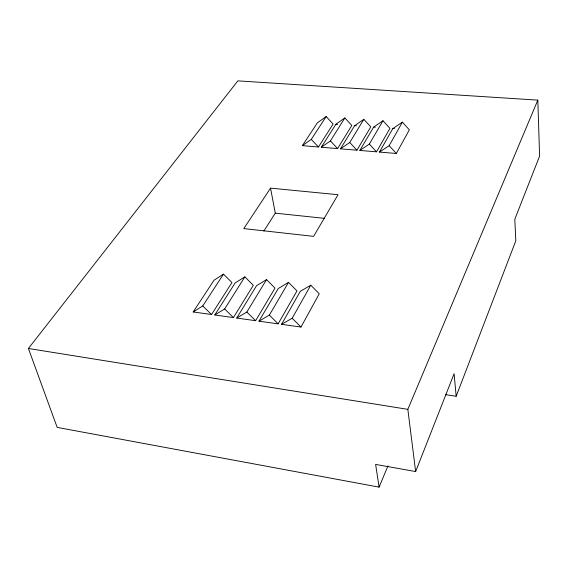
<?xml version="1.0" encoding="UTF-8"?>
<svg xmlns="http://www.w3.org/2000/svg" width="568" height="568" viewBox="0 0 568 568"><rect width="100%" height="100%" fill="white"/><g stroke="black" fill="none" stroke-linecap="round" stroke-linejoin="round"><path stroke-width="0.85" d="M445.653 394.654L456.175 396.272L515.822 240.782L514.793 219.255L539.6 156.143L537.818 100.131L237.85 80.862L28.4 348.482L57.169 427.392L379.09 487.138L387.965 465.866M379.09 487.138L375.618 464.404L415.641 471.561L454.095 373.716L456.175 396.272M415.641 471.561L407.838 409.35L537.818 100.131M300.983 327.047L319.251 293.798L310.781 285.186L300.287 291.356L281.543 324.328L300.983 327.047L292.2 318.25L310.781 285.186M396.336 153.474L409.343 129.809L402.378 122.17L392.836 128.56L379.467 152.075L396.336 153.474L389.165 145.692L402.378 122.17M278.142 323.852L296.972 290.93L288.509 282.367L278.27 288.516L258.98 321.168L278.142 323.852L269.367 315.112L258.98 321.168M376.52 151.826L389.953 128.34L382.988 120.743L373.637 127.104L359.849 150.442L376.52 151.826L369.342 144.087L382.988 120.743M269.367 315.112L288.509 282.367M255.621 320.7L274.997 288.097L266.534 279.584L256.544 285.718L236.728 318.052L255.621 320.7L246.853 312.01L236.728 318.052M356.931 150.201L370.783 126.884L363.818 119.33L354.659 125.663L340.459 148.83L356.931 150.201L349.753 142.497L363.818 119.33M246.853 312.01L266.534 279.584M233.427 317.59L253.321 285.306L244.872 276.843L235.131 282.956L214.796 314.984L233.427 317.59L224.658 308.956L214.796 314.984M337.584 148.589L351.84 125.45L344.875 117.938L335.901 124.243L321.31 147.233L337.584 148.589L330.406 140.928L344.875 117.938M224.658 308.956L244.872 276.843M211.53 314.523L231.943 282.552L223.487 274.138L213.994 280.237L193.163 311.953L211.53 314.523L202.769 305.946L193.163 311.953M318.456 146.998L333.111 124.037L326.146 116.561L317.356 122.844L302.375 145.656L318.456 146.998L311.285 139.38L326.146 116.561M263.879 231.006L275.281 213.163L270.538 188.136L338.038 194.71L313.621 236.359L243.807 228.592L270.538 188.136M202.769 305.946L223.487 274.138M302.375 145.656L311.285 139.38M321.31 147.233L330.406 140.928M340.459 148.83L349.753 142.497M359.849 150.442L369.342 144.087M379.467 152.075L389.165 145.692M281.543 324.328L292.2 318.25M335.901 124.243L337.584 124.371M354.659 125.663L356.356 125.798M373.637 127.104L375.356 127.232M392.836 128.56L394.575 128.688M275.281 213.163L324.342 218.332M28.4 348.482L407.838 409.35"/></g></svg>
